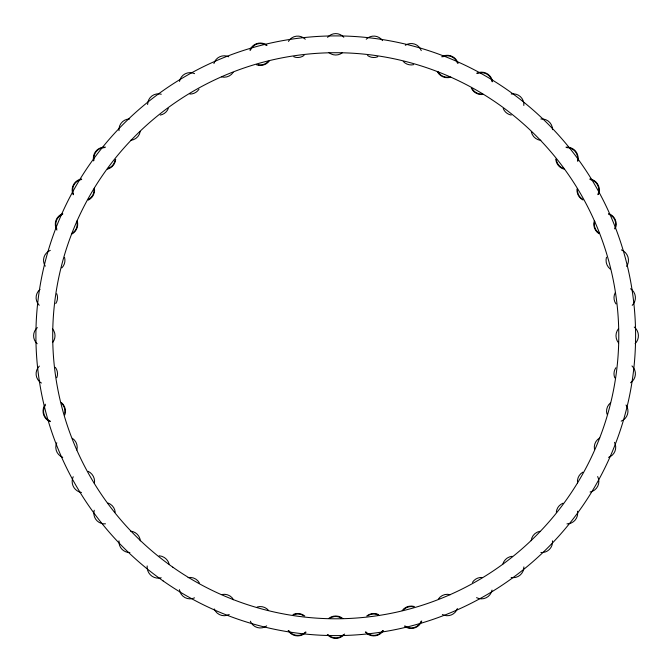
<?xml version="1.0" encoding="UTF-8"?>
<svg xmlns="http://www.w3.org/2000/svg" width="672" height="672" viewBox="0 0 672 672"><rect width="100%" height="100%" fill="white"/><g stroke="black" fill="none" stroke-linecap="round" stroke-linejoin="round"><path stroke-width="1.01" d="M52.626 329.003A10.71 10.71 0 0 1 52.626 342.502M37.162 343.728A10.71 10.71 0 0 1 37.363 327.6M344.618 634.049A11.206 11.206 0 0 1 327.323 634.57M328.684 618.492A11.206 11.206 0 0 1 342.896 618.559M343.325 634.763A10.71 10.71 0 0 1 328.18 634.763M329.49 618.5A10.71 10.71 0 0 1 342.115 618.576M342.502 52.626A10.71 10.71 0 0 1 329.003 52.626M327.583 37.38A10.71 10.71 0 0 1 343.812 37.262M621.39 249.9A11.206 11.206 0 0 1 626.64 266.456M610.193 269.027A11.206 11.206 0 0 1 606.48 257.233M634.259 327.046A11.206 11.206 0 0 1 635.116 343.678M618.492 342.812A11.206 11.206 0 0 1 618.492 328.684M540.868 140.339A10.71 10.71 0 0 1 531.3 131.62M540.868 119.003A10.71 10.71 0 0 1 552.544 129.671M577.5 511.216A10.71 10.71 0 0 1 566.966 523.883M556.298 512.207A10.71 10.71 0 0 1 563.027 503.21M64.537 257.376A10.71 10.71 0 0 1 61.816 267.893M45.276 266.179A10.71 10.71 0 0 1 50.299 250.362M56.767 293.765A10.71 10.71 0 0 1 55.768 303.568M39.228 305.281A10.71 10.71 0 0 1 40.051 289.397M511.216 94.004A10.71 10.71 0 0 1 523.832 105.496M511.216 115.072A10.71 10.71 0 0 1 503.21 108.478M140.204 131.62A10.71 10.71 0 0 1 130.637 140.339M119.003 130.637A10.71 10.71 0 0 1 129.671 118.961M168.294 108.478A10.71 10.71 0 0 1 160.28 115.072M147.622 104.538A10.71 10.71 0 0 1 161.28 94.24M268.355 61.328A10.71 10.71 0 0 1 258.292 64.756M250.421 50.148A10.71 10.71 0 0 1 266.28 45.343M269.422 60.782A11.206 11.206 0 0 1 256.519 64.781M249.875 50.173A11.206 11.206 0 0 1 267.07 45.293M306.071 632.159A11.206 11.206 0 0 1 288.154 630.546M293.034 614.51A11.206 11.206 0 0 1 304.777 615.997M305.516 632.024A10.71 10.71 0 0 1 288.742 630.554M293.387 614.897A10.71 10.71 0 0 1 303.626 615.77M304.072 55.423A10.71 10.71 0 0 1 293.765 56.767M288.456 41.412A10.71 10.71 0 0 1 305.281 39.228M229.211 614.485A10.71 10.71 0 0 1 214.259 608.95M222.214 594.485A10.71 10.71 0 0 1 233.554 599.752M233.184 72.358A10.71 10.71 0 0 1 221.449 76.843M213.923 63.546A10.71 10.71 0 0 1 228.766 56.792M266.683 625.876A10.71 10.71 0 0 1 250.362 621.205M257.216 607.009A10.71 10.71 0 0 1 268.624 610.504M377.798 56.734A10.71 10.71 0 0 1 367.525 55.49M366.215 39.228A10.71 10.71 0 0 1 382.544 40.631M161.213 577.794A11.206 11.206 0 0 1 147.168 565.958M159.146 555.786A11.206 11.206 0 0 1 169.193 564.194M194.536 597.862A10.71 10.71 0 0 1 179.424 589.646M188.084 577.609A10.71 10.71 0 0 1 199.366 582.884M129.898 552.535A10.71 10.71 0 0 1 119.003 540.868M130.67 531.166A10.71 10.71 0 0 1 140.339 540.868M450.853 77.12A11.206 11.206 0 0 1 437.329 71.644M441.689 56.784A11.206 11.206 0 0 1 458.052 63.412M449.77 76.91A10.71 10.71 0 0 1 437.842 71.551M442.688 56.818A10.71 10.71 0 0 1 457.397 62.983M105.496 523.832A10.71 10.71 0 0 1 94.24 510.224M108.066 503.059A10.71 10.71 0 0 1 115.206 512.207M413.641 64.663A10.71 10.71 0 0 1 403.225 61.421M405.308 45.284A10.71 10.71 0 0 1 421.268 50.635M88.158 471.341A11.206 11.206 0 0 1 94.382 483.512M81.48 492.517A11.206 11.206 0 0 1 73.198 476.734M72.358 438.312A10.71 10.71 0 0 1 76.835 450.072M62.723 457.304A10.71 10.71 0 0 1 56.784 442.764M483.512 94.382A11.206 11.206 0 0 1 471.307 88.082M476.792 73.172A11.206 11.206 0 0 1 492.559 81.74M482.084 94.046A10.71 10.71 0 0 1 472.408 89.065M477.145 73.559A10.71 10.71 0 0 1 492.047 81.682M608.756 213.662A11.206 11.206 0 0 1 615.266 228.724M598.979 233.671A11.206 11.206 0 0 1 594.392 220.609M608.504 214.099A10.71 10.71 0 0 1 614.67 228.841M599.147 233.184A10.71 10.71 0 0 1 594.72 221.248M589.89 178.962A11.206 11.206 0 0 1 598.408 194.527M582.994 199.987A11.206 11.206 0 0 1 576.979 189.025M590.092 179.5A10.71 10.71 0 0 1 597.811 194.645M582.271 198.988A10.71 10.71 0 0 1 577.475 189.067M565.958 147.168A11.206 11.206 0 0 1 577.744 161.414M564.304 169.226A11.206 11.206 0 0 1 555.778 159.079M566.815 147.622A10.71 10.71 0 0 1 577.5 160.28M563.506 168.47A10.71 10.71 0 0 1 556.315 159.474M630.554 288.742A10.71 10.71 0 0 1 632.209 305.348M615.989 303.937A10.71 10.71 0 0 1 615.258 292.656M631.974 365.929A10.71 10.71 0 0 1 630.554 382.754M614.813 377.908A10.71 10.71 0 0 1 615.846 367.76M626.01 405.006A10.71 10.71 0 0 1 621.205 421.142M606.967 414.154A10.71 10.71 0 0 1 610.512 402.864M614.51 442.336A10.71 10.71 0 0 1 608.504 457.405M594.476 449.232A10.71 10.71 0 0 1 599.71 437.968M55.348 367.332A10.71 10.71 0 0 1 56.767 377.731M41.42 383.048A10.71 10.71 0 0 1 39.362 366.089M77.129 220.693A11.206 11.206 0 0 1 71.4 234.301M56.935 230.068A11.206 11.206 0 0 1 62.756 213.654M76.927 221.802A10.71 10.71 0 0 1 71.526 233.68M56.784 228.732A10.71 10.71 0 0 1 62.723 214.2M597.66 476.549A10.71 10.71 0 0 1 590.092 492.005M577.542 482.975A10.71 10.71 0 0 1 582.842 472.164M94.382 187.992A11.206 11.206 0 0 1 88.259 200.113M73.198 194.762A11.206 11.206 0 0 1 81.53 178.97M94.03 189.109A10.71 10.71 0 0 1 88.385 199.492M73.55 194.334A10.71 10.71 0 0 1 81.698 179.449M552.502 540.868A10.71 10.71 0 0 1 540.868 552.502M531.182 540.691A10.71 10.71 0 0 1 539.885 531.3M523.883 566.908A10.71 10.71 0 0 1 511.14 577.483M502.874 564.018A10.71 10.71 0 0 1 512.207 556.298M492.005 590.092A10.71 10.71 0 0 1 476.549 597.66M472.408 582.431A10.71 10.71 0 0 1 482.437 577.475M457.397 608.521A10.71 10.71 0 0 1 442.361 614.519M438.312 599.147A10.71 10.71 0 0 1 450.223 594.712M383.334 630.571A11.206 11.206 0 0 1 365.358 632.083M366.727 615.997A11.206 11.206 0 0 1 378.596 614.569M382.754 630.554A10.71 10.71 0 0 1 365.879 631.915M367.836 615.796A10.71 10.71 0 0 1 378.781 615.216M421.73 621.037A11.206 11.206 0 0 1 404.821 626.489M402.158 610.613A11.206 11.206 0 0 1 414.389 606.522M421.134 621.214A10.71 10.71 0 0 1 404.754 625.834M403.486 609.806A10.71 10.71 0 0 1 413.641 606.833M115.702 159.34A11.206 11.206 0 0 1 107.419 169.168M93.626 160.91A11.206 11.206 0 0 1 105.546 147.168M115.097 160.121A10.71 10.71 0 0 1 108.066 168.445M93.996 160.222A10.71 10.71 0 0 1 104.387 147.622M198.996 89.216A10.71 10.71 0 0 1 189.882 94.063M179.5 81.404A10.71 10.71 0 0 1 194.569 73.651M61.303 402.478A11.206 11.206 0 0 1 64.798 414.96M50.148 421.613A11.206 11.206 0 0 1 45.461 404.216M61.757 403.544A10.71 10.71 0 0 1 64.772 413.129M50.299 421.142A10.71 10.71 0 0 1 45.192 405.451M163.103 580.902A299.846 299.846 0 0 0 634.385 362.695A299.846 299.846 0 0 0 209.765 63.655A299.846 299.846 0 0 0 163.103 580.902M172.78 567.16A283.03 283.03 0 0 0 617.635 361.183A283.03 283.03 0 0 0 216.829 78.91A283.03 283.03 0 0 0 172.78 567.16"/></g></svg>
